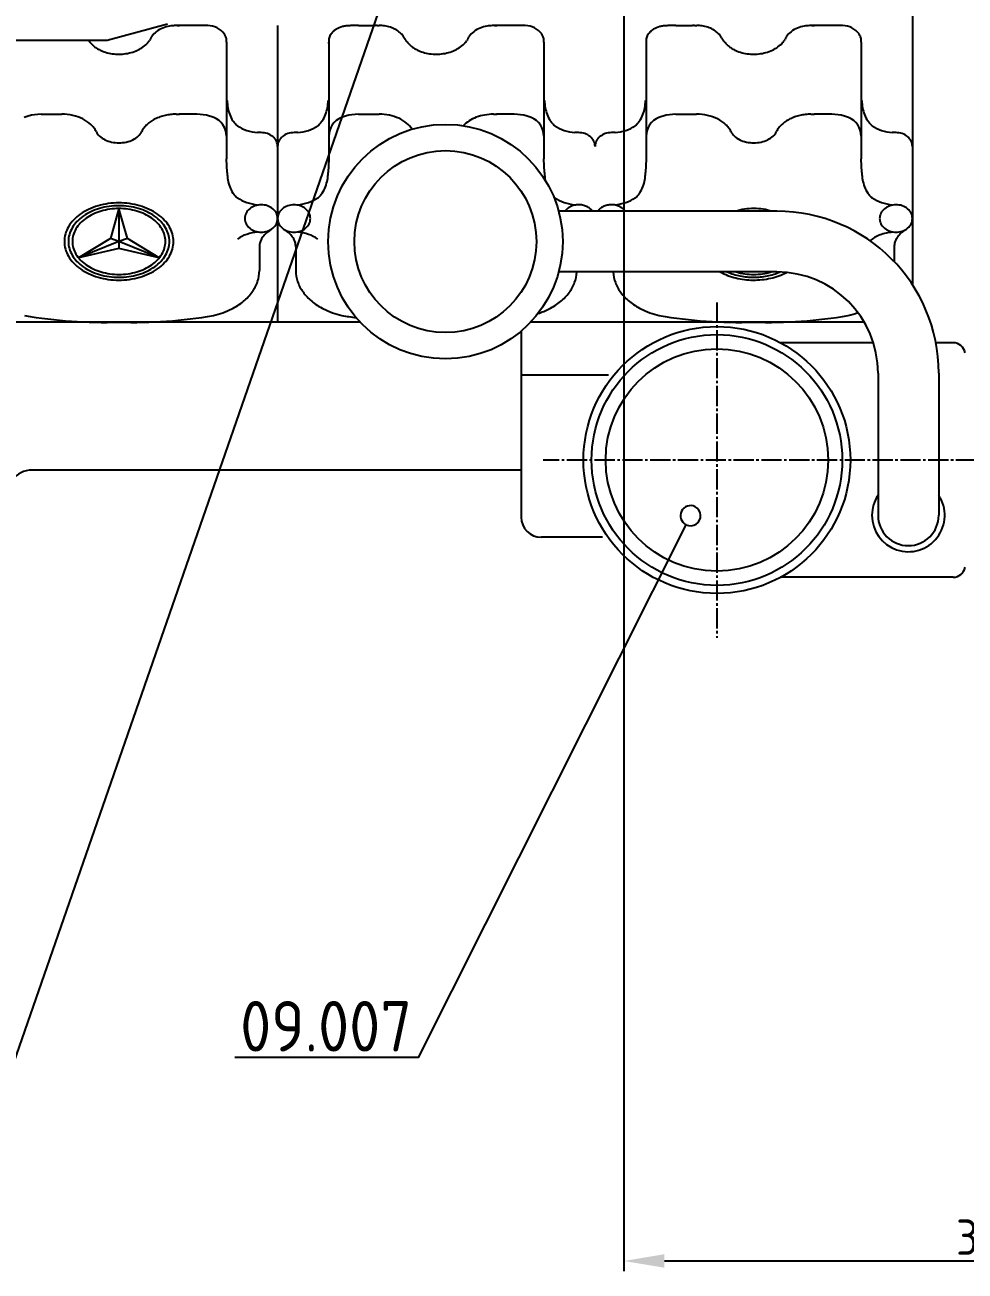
# Model space of a CAD drawing. Extents: x 138 to 6334, y 107 to 3959.
# Drawn here: x 1438 to 1903, y 107 to 723 of the extents above; entities that cross this region are included whole.
import ezdxf
from ezdxf.enums import TextEntityAlignment as Align

# ---------------------------------------------------------------- set-up
doc = ezdxf.new("R2010")
doc.units = 0
doc.linetypes.add('GEN7', pattern=[13.75, 10, -1.25, 1.25, -1.25])
doc.layers.get('0').update_dxf_attribs({"linetype": 'CONTINUOUS'})
doc.layers.get('DEFPOINTS').update_dxf_attribs({"linetype": 'CONTINUOUS'})
for name, color, linetype in [('5', 3, 'CONTINUOUS'), ('6', 2, 'CONTINUOUS'), ('TV-0', 7, 'CONTINUOUS'), ('TV-4', 3, 'CONTINUOUS'), ('TV-7', 4, 'GEN7')]:
    doc.layers.add(name, color=color, linetype=linetype)
doc.styles.get("Standard").update_dxf_attribs({"font": 'geniso.shx'})
doc.dimstyles.new('GEN-ISO', dxfattribs={"dimscale": 5, "dimtxt": 3.5, "dimasz": 4, "dimexe": 1, "dimexo": 0, "dimgap": 0.6, "dimtad": 1, "dimtxsty": 'STANDARD', "dimcen": 0, "dimclrd": 256, "dimclre": 256, "dimclrt": 2, "dimazin": 3, "dimtp": 0.1, "dimtm": 0.1, "dimtfac": 0.71, "dimtdec": 3, "dimtmove": 0, "dimatfit": 3, "dimtzin": 0})

# ---------------------------------------------------------------- blocks, each defined once
blk = doc.blocks.new('*D94')
at = {"linetype": 'BYBLOCK'}
for p, q in [((1734.369394, 890.324584), (1734.369394, 106.602624)), ((2096.106037, 181.352789), (2096.106037, 106.602624)), ((1754.369394, 111.602624), (2076.106037, 111.602624))]:
    blk.add_line(p, q, dxfattribs=at)
for points in [[(1754.369394, 114.935957), (1754.369394, 108.269291), (1734.369394, 111.602624)], [(2076.106037, 114.935957), (2076.106037, 108.269291), (2096.106037, 111.602624)]]:
    blk.add_solid(points, dxfattribs=at)
at = {"layer": 'DEFPOINTS', "color": 0, "linetype": 'BYBLOCK'}
for p in [(1734.369394, 890.324584), (2096.106037, 181.352789), (2096.106037, 111.602624)]:
    blk.add_point(p, dxfattribs=at)
at = {"color": 2, "linetype": 'BYBLOCK', "insert": (1915.237715, 123.354346), "char_height": 17.5, "attachment_point": 5}
blk.add_mtext('362', dxfattribs=at)

msp = doc.modelspace()

# ---------------------------------------------------------------- linework, layer by layer
at = {"layer": '5'}
for points in [[(1680.288294, 923.469, 1), (1683.567771, 932.915959, 1), (1680.288294, 923.469), (1432.443216, 209.519094), (1340.133694, 209.519094)], [(1765.067256, 475.721163, 1), (1769.559309, 484.655448, 1), (1765.067256, 475.721163), (1632.56479, 212.185772), (1541.957747, 212.185772)]]:
    msp.add_lwpolyline(points, format="xyb", dxfattribs=at)
at = {"layer": 'TV-0'}
for p, q in [((1877.063394, 745.969351), (1877.063394, 594.440351)), ((1508.561394, 723.228351), (1478.705394, 715.228351)), ((1528.557394, 722.586351), (1512.398394, 722.586351)), ((1513.392394, 722.594351), (1514.563394, 722.594351)), ((1563.063394, 722.586351), (1563.063394, 575.886351)), ((1563.063394, 722.586351), (1563.063394, 575.886351)), ((1600.853394, 722.581351), (1600.002394, 722.568351)), ((1603.063394, 722.594351), (1607.197394, 722.592351)), ((1603.063394, 722.594351), (1607.197394, 722.592351)), ((1612.309394, 722.588351), (1613.366394, 722.594351)), ((1612.309394, 722.588351), (1613.366394, 722.594351)), ((1685.557394, 722.586351), (1669.398394, 722.586351)), ((1670.392394, 722.594351), (1671.563394, 722.594351)), ((1670.392394, 722.594351), (1671.563394, 722.594351)), ((1760.063394, 722.594351), (1764.197394, 722.592351)), ((1760.063394, 722.594351), (1764.197394, 722.592351)), ((1769.309394, 722.588351), (1770.366394, 722.594351)), ((1769.309394, 722.588351), (1770.366394, 722.594351)), ((1842.557394, 722.586351), (1826.398394, 722.586351)), ((1827.392394, 722.594351), (1828.563394, 722.594351)), ((1827.392394, 722.594351), (1828.563394, 722.594351)), ((1478.705394, 715.228351), (1413.561394, 715.228351)), ((1537.747394, 713.752351), (1537.746394, 713.626351)), ((1537.746394, 713.625351), (1537.746394, 692.289351)), ((1588.379394, 713.752351), (1588.380394, 713.626351)), ((1588.380394, 713.752351), (1588.380394, 713.626351)), ((1588.380394, 713.625351), (1588.380394, 692.289351)), ((1694.747394, 713.752351), (1694.746394, 713.626351)), ((1694.746394, 713.625351), (1694.746394, 692.289351)), ((1745.380394, 713.752351), (1745.380394, 713.626351)), ((1745.380394, 713.625351), (1745.380394, 692.289351)), ((1851.747394, 713.752351), (1851.746394, 713.626351)), ((1851.746394, 713.625351), (1851.746394, 692.289351)), ((1537.746394, 701.475351), (1537.746394, 656.617351)), ((1588.380394, 701.475351), (1588.380394, 656.617351)), ((1694.746394, 701.475351), (1694.746394, 656.617351)), ((1745.380394, 701.475351), (1745.380394, 656.617351)), ((1851.746394, 701.475351), (1851.746394, 656.617351)), ((1446.063394, 678.730351), (1456.279394, 678.730351)), ((1512.847394, 678.730351), (1514.563394, 678.730351)), ((1523.125394, 678.729351), (1514.407394, 678.730351)), ((1603.063394, 678.730351), (1613.279394, 678.730351)), ((1669.847394, 678.730351), (1671.563394, 678.730351)), ((1680.125394, 678.729351), (1671.407394, 678.730351)), ((1760.063394, 678.730351), (1770.279394, 678.730351)), ((1826.847394, 678.730351), (1828.563394, 678.730351)), ((1837.125394, 678.729351), (1828.407394, 678.730351)), ((1554.963394, 669.649351), (1553.127394, 669.649351)), ((1572.999394, 669.649351), (1571.163394, 669.649351)), ((1711.963394, 669.649351), (1710.127394, 669.649351)), ((1729.999394, 669.649351), (1728.163394, 669.649351)), ((1868.963394, 669.649351), (1867.127394, 669.649351)), ((1563.063394, 662.858351), (1563.063394, 627.187351)), ((1877.063394, 662.858351), (1877.063394, 627.187351)), ((1538.080394, 649.858351), (1537.746394, 656.617351)), ((1588.380394, 656.617351), (1588.046394, 649.858351)), ((1695.080394, 649.858351), (1694.746394, 656.617351)), ((1745.380394, 656.617351), (1745.046394, 649.858351)), ((1852.080394, 649.858351), (1851.746394, 656.617351)), ((1484.563394, 632.066351), (1480.406394, 617.217351)), ((1484.563394, 632.066351), (1484.563394, 615.803351)), ((1488.720394, 617.217351), (1484.563394, 632.066351)), ((1810.061394, 630.728351), (1702.088394, 630.728351)), ((1480.406394, 617.217351), (1464.645394, 607.671351)), ((1484.563394, 615.803351), (1480.406394, 617.217351)), ((1488.720394, 617.217351), (1484.563394, 615.803351)), ((1504.482394, 607.671351), (1488.720394, 617.217351)), ((1484.563394, 615.803351), (1464.645394, 607.671351)), ((1484.563394, 612.348351), (1464.645394, 607.671351)), ((1484.563394, 615.803351), (1484.563394, 612.348351)), ((1504.482394, 607.671351), (1484.563394, 615.803351)), ((1504.482394, 607.671351), (1484.563394, 612.348351)), ((1554.063394, 613.200351), (1554.063394, 601.383351)), ((1554.063394, 613.200351), (1554.063394, 601.383351)), ((1572.063394, 613.200351), (1572.063394, 601.383351)), ((1868.063394, 613.200351), (1868.063394, 605.826351)), ((1810.061394, 600.728351), (1702.088394, 600.728351)), ((1563.063394, 575.886351), (1406.063394, 575.886351)), ((1603.912394, 575.886351), (1563.063394, 575.886351)), ((1720.063394, 575.886351), (1688.210394, 575.886351)), ((1853.271394, 575.886351), (1720.063394, 575.886351)), ((1683.526394, 571.452351), (1683.526394, 479.491351)), ((1857.758394, 565.728351), (1811.857394, 565.728351)), ((1897.211394, 565.728351), (1888.642394, 565.728351)), ((1726.668394, 549.750351), (1683.526394, 549.750351)), ((1860.061394, 550.728351), (1860.061394, 480.378351)), ((1890.061394, 550.728351), (1890.061394, 480.378351)), ((1683.526394, 502.728351), (1441.555394, 502.728351)), ((1723.766394, 469.491351), (1693.526394, 469.491351)), ((1897.211394, 449.728351), (1811.857394, 449.728351))]:
    msp.add_line(p, q, dxfattribs=at)
for centre, radius in [((1646.061394, 615.728351), 58), ((1646.061394, 615.728351), 45), ((1780.361394, 507.728351), 66), ((1780.361394, 507.728351), 62), ((1780.361394, 507.728351), 55)]:
    msp.add_circle(centre, radius, dxfattribs=at)
for centre, radius, start, end in [((1511.229803, 708.746726), 13.559827, 111.507794, 127.068291), ((1512.539698, 705.592893), 16.97441, 100.040203, 111.718424), ((1512.912323, 703.282922), 19.314002, 92.373703, 99.934002), ((1513.252369, 676.875306), 45.71926, 89.82452, 91.428775), ((1528.557394, 712.586351), 10, 35.739, 90), ((1598.342809, 710.078917), 12.387605, 104.857673, 120.646283), ((1598.345915, 710.082022), 12.385656, 104.879716, 120.668326), ((1598.589384, 709.348116), 13.157557, 98.897265, 105.083706), ((1598.592915, 709.329013), 13.176661, 97.28349, 105.072716), ((1598.504546, 709.855251), 12.643404, 94.51892, 98.872876), ((1599.395129, 700.998632), 21.543101, 91.778847, 96.590985), ((1600.145007, 688.665258), 33.896791, 92.398584, 94.461177), ((1601.352294, 656.091855), 66.491368, 90.429907, 92.263333), ((1600.86434, 669.385599), 53.189737, 90.928526, 92.303608), ((1603.041717, 538.422842), 184.17151, 89.993256, 90.680804), ((1603.041717, 538.422842), 184.17151, 89.993256, 90.680804), ((1609.013895, 1239.216285), 516.627127, 269.798543, 270.256909), ((1609.013895, 1239.216285), 516.627127, 269.798543, 270.256909), ((1611.069897, 600.216841), 122.377788, 89.419673, 89.878038), ((1611.069897, 600.216841), 122.377788, 89.419673, 89.878038), ((1613.410981, 704.369917), 18.224488, 86.015326, 90.140176), ((1613.410981, 704.369917), 18.224488, 86.015326, 90.140176), ((1613.199698, 704.132074), 18.47746, 81.288142, 85.412993), ((1613.199698, 704.132074), 18.47746, 81.288142, 85.412993), ((1613.693995, 705.882836), 16.673525, 71.978335, 82.055892), ((1613.693995, 705.882836), 16.673525, 71.978335, 82.055892), ((1614.251296, 707.602717), 14.865606, 61.206432, 71.970117), ((1614.251296, 707.602717), 14.865606, 61.206432, 71.970117), ((1668.229803, 708.746726), 13.559827, 111.507794, 127.068291), ((1668.229803, 708.746726), 13.559827, 111.507794, 127.068291), ((1669.539698, 705.592893), 16.97441, 100.040203, 111.718424), ((1669.539698, 705.592893), 16.97441, 100.040203, 111.718424), ((1669.912323, 703.282922), 19.314002, 92.373703, 99.934002), ((1669.912323, 703.282922), 19.314002, 92.373703, 99.934002), ((1670.252369, 676.875306), 45.71926, 89.82452, 91.428775), ((1670.252369, 676.875306), 45.71926, 89.82452, 91.428775), ((1685.557394, 712.586351), 10, 35.739, 90), ((1755.342809, 710.078917), 12.387605, 104.857673, 120.646283), ((1755.592915, 709.329013), 13.176661, 97.28349, 105.072716), ((1756.395129, 700.998632), 21.543101, 91.778847, 96.590985), ((1758.352294, 656.091855), 66.491368, 90.429907, 92.263333), ((1760.041717, 538.422842), 184.17151, 89.993256, 90.680804), ((1766.013895, 1239.216285), 516.627127, 269.798543, 270.256909), ((1766.013895, 1239.216285), 516.627127, 269.798543, 270.256909), ((1768.069897, 600.216841), 122.377788, 89.419673, 89.878038), ((1768.069897, 600.216841), 122.377788, 89.419673, 89.878038), ((1770.410981, 704.369917), 18.224488, 86.015326, 90.140176), ((1770.410981, 704.369917), 18.224488, 86.015326, 90.140176), ((1770.199698, 704.132074), 18.47746, 81.288142, 85.412993), ((1770.199698, 704.132074), 18.47746, 81.288142, 85.412993), ((1770.693995, 705.882836), 16.673525, 71.978335, 82.055892), ((1770.693995, 705.882836), 16.673525, 71.978335, 82.055892), ((1771.251296, 707.602717), 14.865606, 61.206432, 71.970117), ((1771.251296, 707.602717), 14.865606, 61.206432, 71.970117), ((1825.229803, 708.746726), 13.559827, 111.507794, 127.068291), ((1825.229803, 708.746726), 13.559827, 111.507794, 127.068291), ((1826.539698, 705.592893), 16.97441, 100.040203, 111.718424), ((1826.539698, 705.592893), 16.97441, 100.040203, 111.718424), ((1826.912323, 703.282922), 19.314002, 92.373703, 99.934002), ((1826.912323, 703.282922), 19.314002, 92.373703, 99.934002), ((1827.252369, 676.875306), 45.71926, 89.82452, 91.428775), ((1827.252369, 676.875306), 45.71926, 89.82452, 91.428775), ((1842.557394, 712.586351), 10, 35.739, 90), ((1464.634553, 712.115482), 5.821923, 28.655632, 32.322249), ((1492.443708, 719.472542), 8.357562, 319.685568, 329.305605), ((1502.359826, 713.536872), 3.199525, 139.15638, 148.547628), ((1499.015097, 716.349628), 1.171803, 322.07179, 338.772533), ((1507.758233, 712.71137), 8.298495, 153.088738, 157.213588), ((1506.819915, 713.115399), 7.279206, 146.166258, 152.581709), ((1509.001441, 711.620651), 9.923594, 126.804179, 146.010472), ((1531.613156, 714.754608), 6.253413, 20.634579, 35.966933), ((1532.641585, 715.177119), 5.142171, 10.875845, 20.267093), ((1531.736443, 715.054209), 6.054453, 358.723684, 10.401905), ((1523.252074, 715.124323), 14.538765, 357.358774, 359.1922), ((1594.389845, 715.049319), 6.054846, 169.551736, 181.229957), ((1593.760354, 715.108038), 5.425242, 160.05875, 181.993111), ((1602.874214, 715.155571), 14.539739, 180.930897, 182.764323), ((1636.982643, 716.085788), 48.658232, 181.373628, 182.74871), ((1593.485203, 715.177119), 5.142171, 159.732907, 169.124155), ((1594.688264, 714.667136), 6.448635, 139.29917, 159.188022), ((1594.688764, 714.669988), 6.447155, 139.321281, 159.210134), ((1596.082279, 713.556058), 8.230287, 127.628256, 139.763607), ((1595.942358, 713.693362), 8.034795, 129.78899, 139.866547), ((1597.123244, 712.23457), 9.911497, 120.932929, 129.637699), ((1597.236377, 712.041201), 10.13466, 120.92252, 127.566968), ((1615.351186, 709.631004), 12.558334, 49.240167, 61.146965), ((1615.351186, 709.631004), 12.558334, 49.240167, 61.146965), ((1615.73288, 710.128094), 11.932661, 37.391827, 49.070048), ((1615.73288, 710.128094), 11.932661, 37.391827, 49.070048), ((1620.929156, 714.495014), 5.161906, 28.175755, 33.90414), ((1620.929156, 714.495014), 5.161906, 28.175755, 33.90414), ((1495.873024, 644.922923), 148.267221, 28.82741, 29.056594), ((1495.873024, 644.922923), 148.267221, 28.82741, 29.056594), ((1634.004273, 720.892878), 9.377037, 208.536105, 211.057017), ((1634.004273, 720.892878), 9.377037, 208.536105, 211.057017), ((1628.06126, 717.334031), 2.450012, 211.46028, 217.417699), ((1628.06126, 717.334031), 2.450012, 211.46028, 217.417699), ((1609.775375, 702.996966), 20.786467, 37.490918, 38.178465), ((1609.775375, 702.996966), 20.786467, 37.490918, 38.178465), ((1621.609989, 712.184199), 5.805264, 32.969159, 36.635776), ((1621.609989, 712.184199), 5.805264, 32.969159, 36.635776), ((1620.584309, 711.464295), 7.057683, 29.674448, 33.341065), ((1620.584309, 711.464295), 7.057683, 29.674448, 33.341065), ((1625.210232, 714.094293), 1.73641, 24.571853, 29.842135), ((1625.210232, 714.094293), 1.73641, 24.571853, 29.842135), ((1649.443708, 719.472542), 8.357562, 319.685568, 329.305605), ((1649.443708, 719.472542), 8.357562, 319.685568, 329.305605), ((1659.359826, 713.536872), 3.199525, 139.15638, 148.547628), ((1659.359826, 713.536872), 3.199525, 139.15638, 148.547628), ((1656.015097, 716.349628), 1.171803, 322.07179, 338.772533), ((1656.015097, 716.349628), 1.171803, 322.07179, 338.772533), ((1664.758233, 712.71137), 8.298495, 153.088738, 157.213588), ((1664.758233, 712.71137), 8.298495, 153.088738, 157.213588), ((1663.819915, 713.115399), 7.279206, 146.166258, 152.581709), ((1663.819915, 713.115399), 7.279206, 146.166258, 152.581709), ((1666.001441, 711.620651), 9.923594, 126.804179, 146.010472), ((1666.001441, 711.620651), 9.923594, 126.804179, 146.010472), ((1688.613156, 714.754608), 6.253413, 20.634579, 35.966933), ((1689.641585, 715.177119), 5.142171, 10.875845, 20.267093), ((1688.736443, 715.054209), 6.054453, 358.723684, 10.401905), ((1680.252074, 715.124323), 14.538765, 357.358774, 359.1922), ((1750.760354, 715.108038), 5.425242, 160.05875, 181.993111), ((1793.982643, 716.085788), 48.658232, 181.373628, 182.74871), ((1751.688264, 714.667136), 6.448635, 139.29917, 159.188022), ((1752.942358, 713.693362), 8.034795, 129.78899, 139.866547), ((1754.123244, 712.23457), 9.911497, 120.932929, 129.637699), ((1772.351186, 709.631004), 12.558334, 49.240167, 61.146965), ((1772.351186, 709.631004), 12.558334, 49.240167, 61.146965), ((1772.73288, 710.128094), 11.932661, 37.391827, 49.070048), ((1772.73288, 710.128094), 11.932661, 37.391827, 49.070048), ((1777.929156, 714.495014), 5.161906, 28.175755, 33.90414), ((1777.929156, 714.495014), 5.161906, 28.175755, 33.90414), ((1652.873024, 644.922923), 148.267221, 28.82741, 29.056594), ((1652.873024, 644.922923), 148.267221, 28.82741, 29.056594), ((1791.004273, 720.892878), 9.377037, 208.536105, 211.057017), ((1791.004273, 720.892878), 9.377037, 208.536105, 211.057017), ((1785.06126, 717.334031), 2.450012, 211.46028, 217.417699), ((1785.06126, 717.334031), 2.450012, 211.46028, 217.417699), ((1766.775375, 702.996966), 20.786467, 37.490918, 38.178465), ((1766.775375, 702.996966), 20.786467, 37.490918, 38.178465), ((1778.609989, 712.184199), 5.805264, 32.969159, 36.635776), ((1778.609989, 712.184199), 5.805264, 32.969159, 36.635776), ((1777.584309, 711.464295), 7.057683, 29.674448, 33.341065), ((1777.584309, 711.464295), 7.057683, 29.674448, 33.341065), ((1782.210232, 714.094293), 1.73641, 24.571853, 29.842135), ((1782.210232, 714.094293), 1.73641, 24.571853, 29.842135), ((1806.443708, 719.472542), 8.357562, 319.685568, 329.305605), ((1806.443708, 719.472542), 8.357562, 319.685568, 329.305605), ((1816.359826, 713.536872), 3.199525, 139.15638, 148.547628), ((1816.359826, 713.536872), 3.199525, 139.15638, 148.547628), ((1813.015097, 716.349628), 1.171803, 322.07179, 338.772533), ((1813.015097, 716.349628), 1.171803, 322.07179, 338.772533), ((1821.758233, 712.71137), 8.298495, 153.088738, 157.213588), ((1821.758233, 712.71137), 8.298495, 153.088738, 157.213588), ((1820.819915, 713.115399), 7.279206, 146.166258, 152.581709), ((1820.819915, 713.115399), 7.279206, 146.166258, 152.581709), ((1823.001441, 711.620651), 9.923594, 126.804179, 146.010472), ((1823.001441, 711.620651), 9.923594, 126.804179, 146.010472), ((1845.613156, 714.754608), 6.253413, 20.634579, 35.966933), ((1846.641585, 715.177119), 5.142171, 10.875845, 20.267093), ((1845.736443, 715.054209), 6.054453, 358.723684, 10.401905), ((1837.252074, 715.124323), 14.538765, 357.358774, 359.1922), ((1468.873096, 714.416066), 0.99939, 22.800397, 29.444846), ((1525.007927, 764.599368), 74.366203, 222.041809, 223.416892), ((1469.808512, 714.817218), 0.034696, 212.940317, 251.309716), ((1469.771521, 714.790003), 0.026483, 347.677971, 30.267282), ((1481.297647, 723.42984), 14.321052, 223.968026, 231.299384), ((1480.881534, 722.989375), 13.717217, 231.505486, 239.523622), ((1482.716418, 726.101068), 17.329616, 239.513125, 246.157573), ((1483.880754, 728.812751), 20.280561, 246.245582, 255.408022), ((1484.479645, 731.193109), 22.735028, 255.458724, 263.934633), ((1484.616089, 731.399949), 22.945185, 272.178734, 280.654643), ((1484.93798, 729.837264), 21.349945, 280.581059, 289.972307), ((1485.764053, 727.629076), 18.992417, 289.905489, 299.983046), ((1487.740017, 724.258486), 15.08545, 299.880131, 311.786929), ((1490.556008, 721.058559), 10.823074, 311.959662, 319.748888), ((1562.831594, 713.1034), 25.092593, 176.913781, 178.518037), ((1563.295194, 713.1034), 25.092593, 1.481963, 3.086219), ((1682.007927, 764.599368), 74.366203, 222.041809, 223.416892), ((1682.007927, 764.599368), 74.366203, 222.041809, 223.416892), ((1626.799465, 714.80909), 0.022764, 208.147, 267.301711), ((1626.799465, 714.80909), 0.022764, 208.147, 267.301711), ((1626.722558, 714.779951), 0.076105, 4.824412, 28.574076), ((1626.722558, 714.779951), 0.076105, 4.824412, 28.574076), ((1638.297647, 723.42984), 14.321052, 223.968026, 231.299384), ((1638.297647, 723.42984), 14.321052, 223.968026, 231.299384), ((1637.881534, 722.989375), 13.717217, 231.505486, 239.523622), ((1637.881534, 722.989375), 13.717217, 231.505486, 239.523622), ((1639.716418, 726.101068), 17.329616, 239.513125, 246.157573), ((1639.716418, 726.101068), 17.329616, 239.513125, 246.157573), ((1640.880754, 728.812751), 20.280561, 246.245582, 255.408022), ((1640.880754, 728.812751), 20.280561, 246.245582, 255.408022), ((1641.479645, 731.193109), 22.735028, 255.458724, 263.934633), ((1641.479645, 731.193109), 22.735028, 255.458724, 263.934633), ((1641.616089, 731.399949), 22.945185, 272.178734, 280.654643), ((1641.616089, 731.399949), 22.945185, 272.178734, 280.654643), ((1641.93798, 729.837264), 21.349945, 280.581059, 289.972307), ((1641.93798, 729.837264), 21.349945, 280.581059, 289.972307), ((1642.764053, 727.629076), 18.992417, 289.905489, 299.983046), ((1642.764053, 727.629076), 18.992417, 289.905489, 299.983046), ((1644.740017, 724.258486), 15.08545, 299.880131, 311.786929), ((1644.740017, 724.258486), 15.08545, 299.880131, 311.786929), ((1647.556008, 721.058559), 10.823074, 311.959662, 319.748888), ((1647.556008, 721.058559), 10.823074, 311.959662, 319.748888), ((1719.831594, 713.1034), 25.092593, 176.913781, 178.518037), ((1839.007927, 764.599368), 74.366203, 222.041809, 223.416892), ((1839.007927, 764.599368), 74.366203, 222.041809, 223.416892), ((1783.799465, 714.80909), 0.022764, 208.147, 267.301711), ((1783.799465, 714.80909), 0.022764, 208.147, 267.301711), ((1783.722558, 714.779951), 0.076105, 4.824412, 28.574076), ((1783.722558, 714.779951), 0.076105, 4.824412, 28.574076), ((1795.297647, 723.42984), 14.321052, 223.968026, 231.299384), ((1795.297647, 723.42984), 14.321052, 223.968026, 231.299384), ((1794.881534, 722.989375), 13.717217, 231.505486, 239.523622), ((1794.881534, 722.989375), 13.717217, 231.505486, 239.523622), ((1796.716418, 726.101068), 17.329616, 239.513125, 246.157573), ((1796.716418, 726.101068), 17.329616, 239.513125, 246.157573), ((1797.880754, 728.812751), 20.280561, 246.245582, 255.408022), ((1797.880754, 728.812751), 20.280561, 246.245582, 255.408022), ((1798.479645, 731.193109), 22.735028, 255.458724, 263.934633), ((1798.479645, 731.193109), 22.735028, 255.458724, 263.934633), ((1798.616089, 731.399949), 22.945185, 272.178734, 280.654643), ((1798.616089, 731.399949), 22.945185, 272.178734, 280.654643), ((1798.93798, 729.837264), 21.349945, 280.581059, 289.972307), ((1798.93798, 729.837264), 21.349945, 280.581059, 289.972307), ((1799.764053, 727.629076), 18.992417, 289.905489, 299.983046), ((1799.764053, 727.629076), 18.992417, 289.905489, 299.983046), ((1801.740017, 724.258486), 15.08545, 299.880131, 311.786929), ((1801.740017, 724.258486), 15.08545, 299.880131, 311.786929), ((1804.556008, 721.058559), 10.823074, 311.959662, 319.748888), ((1804.556008, 721.058559), 10.823074, 311.959662, 319.748888), ((1876.831594, 713.1034), 25.092593, 176.913781, 178.518037), ((1484.573534, 732.185152), 23.731442, 263.962299, 272.209329), ((1641.573534, 732.185152), 23.731442, 263.962299, 272.209329), ((1641.573534, 732.185152), 23.731442, 263.962299, 272.209329), ((1798.573534, 732.185152), 23.731442, 263.962299, 272.209329), ((1798.573534, 732.185152), 23.731442, 263.962299, 272.209329), ((1560.440094, 685.955571), 22.363743, 181.089477, 190.251917), ((1565.686694, 685.955571), 22.363743, 349.748083, 358.910523), ((1565.686694, 685.955571), 22.363743, 349.748083, 358.910523), ((1717.440094, 685.955571), 22.363743, 181.089477, 190.251917), ((1722.686694, 685.955571), 22.363743, 349.748083, 358.910523), ((1722.686694, 685.955571), 22.363743, 349.748083, 358.910523), ((1874.440094, 685.955571), 22.363743, 181.089477, 190.251917), ((1446.03659, 655.344659), 23.385707, 89.93433, 105.72294), ((1456.291403, 653.719466), 25.010888, 77.435126, 90.027511), ((1457.106447, 657.087702), 21.546103, 63.639209, 77.602078), ((1512.438658, 655.663265), 23.027245, 102.640865, 109.285313), ((1512.743258, 654.321638), 24.403011, 96.233902, 102.649353), ((1512.85827, 653.173941), 25.556413, 90.024384, 96.210825), ((1523.090198, 655.344659), 23.385707, 74.27706, 90.06567), ((1557.886096, 685.46391), 19.763038, 190.167087, 200.473374), ((1553.548246, 683.789378), 15.113572, 200.278132, 213.555877), ((1572.582337, 683.793174), 15.111675, 326.422079, 339.699824), ((1572.578541, 683.789378), 15.113572, 326.444123, 339.721868), ((1568.235147, 685.46341), 19.768407, 339.530889, 349.837176), ((1568.240692, 685.46391), 19.763038, 339.526626, 349.832913), ((1603.03659, 655.344659), 23.385707, 89.93433, 105.72294), ((1613.301118, 653.783837), 24.946524, 78.371674, 90.049895), ((1613.886059, 656.422084), 22.244561, 65.885318, 78.477703), ((1669.37641, 655.924175), 22.760839, 99.881515, 110.6452), ((1669.830817, 653.71768), 25.012677, 89.962028, 100.039586), ((1680.090198, 655.344659), 23.385707, 74.27706, 90.06567), ((1714.886096, 685.46391), 19.763038, 190.167087, 200.473374), ((1710.548246, 683.789378), 15.113572, 200.278132, 213.555877), ((1729.582337, 683.793174), 15.111675, 326.422079, 339.699824), ((1729.578541, 683.789378), 15.113572, 326.444123, 339.721868), ((1725.235147, 685.46341), 19.768407, 339.530889, 349.837176), ((1725.240692, 685.46391), 19.763038, 339.526626, 349.832913), ((1760.03659, 655.344659), 23.385707, 89.93433, 105.72294), ((1770.291403, 653.719466), 25.010888, 77.435126, 90.027511), ((1771.106447, 657.087702), 21.546103, 63.639209, 77.602078), ((1826.438658, 655.663265), 23.027245, 102.640865, 109.285313), ((1826.743258, 654.321638), 24.403011, 96.233902, 102.649353), ((1826.85827, 653.173941), 25.556413, 90.024384, 96.210825), ((1837.090198, 655.344659), 23.385707, 74.27706, 90.06567), ((1871.886096, 685.46391), 19.763038, 190.167087, 200.473374), ((1867.548246, 683.789378), 15.113572, 200.278132, 213.555877), ((1445.200165, 658.414425), 20.204161, 105.798755, 111.985196), ((1459.27718, 661.343314), 16.769245, 47.355822, 63.828581), ((1461.592174, 663.977181), 13.263812, 37.383968, 47.004005), ((1463.206072, 665.203179), 11.237066, 26.649471, 37.413157), ((1505.937638, 665.195064), 11.256279, 142.584011, 153.347697), ((1507.531172, 663.974739), 13.263402, 132.95961, 142.579647), ((1509.034134, 662.358915), 15.47016, 124.250261, 132.955031), ((1510.565601, 660.127192), 18.1768, 116.492106, 124.281332), ((1511.72633, 657.753975), 20.8186, 109.335257, 116.437659), ((1523.926622, 658.414425), 20.204161, 68.014804, 74.201245), ((1527.746394, 667.876351), 10, 0, 68.011), ((1550.017669, 681.501684), 10.906947, 213.792706, 222.72632), ((1547.791367, 679.435349), 7.869499, 222.672475, 234.579273), ((1553.483093, 687.828716), 18.01038, 235.26223, 251.506972), ((1572.643695, 687.828716), 18.01038, 288.493028, 304.73777), ((1572.643695, 687.828716), 18.01038, 288.493028, 304.73777), ((1572.643695, 687.828716), 18.01038, 288.493028, 304.73777), ((1578.334921, 679.430555), 7.865882, 305.443937, 317.350734), ((1578.334921, 679.430555), 7.865882, 305.443937, 317.350734), ((1576.108618, 681.508085), 10.910923, 317.247208, 326.180822), ((1576.108118, 681.501684), 10.906947, 317.27368, 326.207294), ((1598.380394, 667.876351), 10, 111.989, 180), ((1602.200165, 658.414425), 20.204161, 105.798755, 111.985196), ((1615.749745, 660.508645), 17.753228, 51.338974, 65.986716), ((1618.594054, 664.022419), 13.232631, 33.610951, 51.451113), ((1665.969617, 662.484576), 15.331869, 122.444257, 136.407126), ((1668.17834, 659.028896), 19.4331, 110.567158, 122.473956), ((1680.926622, 658.414425), 20.204161, 68.014804, 74.201245), ((1684.746394, 667.876351), 10, 0, 68.011), ((1707.017669, 681.501684), 10.906947, 213.792706, 222.72632), ((1704.791367, 679.435349), 7.869499, 222.672475, 234.579273), ((1710.483093, 687.828716), 18.01038, 235.26223, 251.506972), ((1729.643695, 687.828716), 18.01038, 288.493028, 304.73777), ((1729.643695, 687.828716), 18.01038, 288.493028, 304.73777), ((1729.643695, 687.828716), 18.01038, 288.493028, 304.73777), ((1735.334921, 679.430555), 7.865882, 305.443937, 317.350734), ((1735.334921, 679.430555), 7.865882, 305.443937, 317.350734), ((1733.108618, 681.508085), 10.910923, 317.247208, 326.180822), ((1733.108118, 681.501684), 10.906947, 317.27368, 326.207294), ((1755.380394, 667.876351), 10, 111.989, 180), ((1759.200165, 658.414425), 20.204161, 105.798755, 111.985196), ((1773.27718, 661.343314), 16.769245, 47.355822, 63.828581), ((1775.592174, 663.977181), 13.263812, 37.383968, 47.004005), ((1777.206072, 665.203179), 11.237066, 26.649471, 37.413157), ((1819.937638, 665.195064), 11.256279, 142.584011, 153.347697), ((1821.531172, 663.974739), 13.263402, 132.95961, 142.579647), ((1823.034134, 662.358915), 15.47016, 124.250261, 132.955031), ((1824.565601, 660.127192), 18.1768, 116.492106, 124.281332), ((1825.72633, 657.753975), 20.8186, 109.335257, 116.437659), ((1837.926622, 658.414425), 20.204161, 68.014804, 74.201245), ((1841.746394, 667.876351), 10, 0, 68.011), ((1864.017669, 681.501684), 10.906947, 213.792706, 222.72632), ((1861.791367, 679.435349), 7.869499, 222.672475, 234.579273), ((1867.483093, 687.828716), 18.01038, 235.26223, 251.506972), ((1480.570558, 674.01271), 8.234531, 207.242028, 227.358323), ((1482.572944, 676.178861), 11.184402, 227.329687, 243.802446), ((1484.007053, 679.018701), 14.365677, 243.670449, 257.633317), ((1485.119652, 679.012035), 14.359278, 282.393046, 296.355914), ((1486.556343, 676.177406), 11.181524, 296.207667, 312.680426), ((1488.560049, 674.008572), 8.228785, 312.661311, 332.777606), ((1554.867328, 691.716124), 22.136259, 251.300651, 265.49184), ((1554.98456, 660.235671), 9.413704, 70.922535, 90.128829), ((1555.36815, 661.234134), 8.344783, 50.372561, 71.17094), ((1556.327621, 662.383853), 6.847319, 26.670664, 50.420328), ((1569.797667, 662.384231), 6.845805, 129.595577, 153.345241), ((1570.762086, 661.233134), 8.34749, 108.862244, 129.660624), ((1571.141227, 660.229761), 9.419617, 89.86517, 109.071463), ((1571.25946, 691.716124), 22.136259, 274.50816, 288.699349), ((1571.25946, 691.716124), 22.136259, 274.50816, 288.699349), ((1571.25946, 691.716124), 22.136259, 274.50816, 288.699349), ((1711.867328, 691.716124), 22.136259, 251.300651, 265.49184), ((1711.98456, 660.235671), 9.413704, 70.922535, 90.128829), ((1712.36815, 661.234134), 8.344783, 50.372561, 71.17094), ((1713.327621, 662.383853), 6.847319, 26.670664, 50.420328), ((1726.797667, 662.384231), 6.845805, 129.595577, 153.345241), ((1727.762086, 661.233134), 8.34749, 108.862244, 129.660624), ((1728.141227, 660.229761), 9.419617, 89.86517, 109.071463), ((1728.25946, 691.716124), 22.136259, 274.50816, 288.699349), ((1728.25946, 691.716124), 22.136259, 274.50816, 288.699349), ((1728.25946, 691.716124), 22.136259, 274.50816, 288.699349), ((1794.570558, 674.01271), 8.234531, 207.242028, 227.358323), ((1796.572944, 676.178861), 11.184402, 227.329687, 243.802446), ((1798.007053, 679.018701), 14.365677, 243.670449, 257.633317), ((1799.119652, 679.012035), 14.359278, 282.393046, 296.355914), ((1800.556343, 676.177406), 11.181524, 296.207667, 312.680426), ((1802.560049, 674.008572), 8.228785, 312.661311, 332.777606), ((1868.867328, 691.716124), 22.136259, 251.300651, 265.49184), ((1868.98456, 660.235671), 9.413704, 70.922535, 90.128829), ((1869.36815, 661.234134), 8.344783, 50.372561, 71.17094), ((1870.327621, 662.383853), 6.847319, 26.670664, 50.420328), ((1484.551512, 681.260097), 16.671752, 257.455322, 270.047707), ((1484.575244, 681.265129), 16.676781, 269.966159, 282.558544), ((1557.228972, 662.846003), 5.834435, 0.121265, 26.588216), ((1568.893064, 662.847129), 5.829681, 153.422753, 179.889705), ((1714.228972, 662.846003), 5.834435, 0.121265, 26.588216), ((1725.893064, 662.847129), 5.829681, 153.422753, 179.889705), ((1798.551512, 681.260097), 16.671752, 257.455322, 270.047707), ((1798.575244, 681.265129), 16.676781, 269.966159, 282.558544), ((1871.228972, 662.846003), 5.834435, 0.121265, 26.588216), ((1560.440094, 650.283571), 22.363743, 181.089477, 190.251917), ((1560.440094, 650.283571), 22.363743, 181.089477, 190.251917), ((1565.686694, 650.283571), 22.363743, 349.748083, 358.910523), ((1717.054816, 650.245101), 21.977826, 181.0083, 190.857107), ((1722.686694, 650.283571), 22.363743, 349.748083, 358.910523), ((1874.440094, 650.283571), 22.363743, 181.089477, 190.251917), ((1874.440094, 650.283571), 22.363743, 181.089477, 190.251917), ((1557.886096, 649.79191), 19.763038, 190.167087, 200.473374), ((1557.886096, 649.79191), 19.763038, 190.167087, 200.473374), ((1553.548246, 648.117378), 15.113572, 200.278132, 213.555877), ((1553.548246, 648.117378), 15.113572, 200.278132, 213.555877), ((1572.578541, 648.117378), 15.113572, 326.444123, 339.721868), ((1568.240692, 649.79191), 19.763038, 339.526626, 349.832913), ((1729.578541, 648.117378), 15.113572, 326.444123, 339.721868), ((1725.240692, 649.79191), 19.763038, 339.526626, 349.832913), ((1871.886096, 649.79191), 19.763038, 190.167087, 200.473374), ((1871.886096, 649.79191), 19.763038, 190.167087, 200.473374), ((1867.548246, 648.117378), 15.113572, 200.278132, 213.555877), ((1867.548246, 648.117378), 15.113572, 200.278132, 213.555877), ((1484.553379, 597.121241), 37.774111, 89.996944, 98.015081), ((1484.578311, 597.129875), 37.765483, 82.016632, 90.034768), ((1550.017669, 645.829684), 10.906947, 213.792706, 222.72632), ((1550.017669, 645.829684), 10.906947, 213.792706, 222.72632), ((1547.791367, 643.763349), 7.869499, 222.672475, 234.579273), ((1547.791367, 643.763349), 7.869499, 222.672475, 234.579273), ((1553.483093, 652.157716), 18.01038, 235.26223, 251.506972), ((1554.867328, 656.045124), 22.136259, 251.300651, 265.49184), ((1571.25946, 656.045124), 22.136259, 274.50816, 288.699349), ((1572.643695, 652.157716), 18.01038, 288.493028, 304.73777), ((1578.334921, 643.758555), 7.865882, 305.443937, 317.350734), ((1576.108618, 645.836085), 10.910923, 317.247208, 326.180822), ((1704.266601, 643.088397), 7.015421, 229.606726, 234.877008), ((1710.483093, 652.157716), 18.01038, 235.26223, 251.506972), ((1711.867328, 656.045124), 22.136259, 251.300651, 265.49184), ((1728.25946, 656.045124), 22.136259, 274.50816, 288.699349), ((1729.643695, 652.157716), 18.01038, 288.493028, 304.73777), ((1735.334921, 643.758555), 7.865882, 305.443937, 317.350734), ((1733.108618, 645.836085), 10.910923, 317.247208, 326.180822), ((1864.017669, 645.829684), 10.906947, 213.792706, 222.72632), ((1864.017669, 645.829684), 10.906947, 213.792706, 222.72632), ((1861.791367, 643.763349), 7.869499, 222.672475, 234.579273), ((1861.791367, 643.763349), 7.869499, 222.672475, 234.579273), ((1867.483093, 652.157716), 18.01038, 235.26223, 251.506972), ((1868.867328, 656.045124), 22.136259, 251.300651, 265.49184), ((1478.223206, 611.110801), 22.216043, 125.057364, 136.506985), ((1480.981758, 607.285034), 26.932299, 115.108688, 125.186245), ((1481.247194, 607.916292), 24.937496, 115.108445, 125.186002), ((1481.51263, 608.54655), 22.942694, 115.108159, 125.185717), ((1483.190688, 602.677787), 32.041544, 106.25585, 115.189464), ((1483.291222, 603.651863), 29.666341, 106.254677, 115.188291), ((1483.398156, 604.625438), 27.29341, 106.265906, 115.19952), ((1484.299657, 598.854325), 36.02258, 97.999822, 106.246853), ((1484.316386, 600.108617), 33.354905, 97.9946, 106.241631), ((1484.340051, 601.363408), 30.68869, 98.001163, 106.248194), ((1484.549124, 598.509677), 34.970675, 89.989728, 98.007864), ((1484.545369, 599.891978), 32.174375, 89.980368, 97.998504), ((1484.583566, 598.504043), 34.97632, 82.028013, 90.046149), ((1484.574552, 599.892478), 32.173878, 82.014201, 90.032337), ((1484.794043, 601.358973), 30.691114, 73.792607, 82.039638), ((1484.802837, 600.105181), 33.360245, 73.772552, 82.019583), ((1484.825001, 598.844454), 36.03326, 73.779411, 82.026442), ((1485.729433, 604.617637), 27.300879, 64.835221, 73.768835), ((1485.834867, 603.650462), 29.667806, 64.839289, 73.772903), ((1485.9344, 602.677387), 32.043008, 64.836072, 73.769686), ((1487.341513, 608.085884), 23.476319, 54.948091, 64.796898), ((1487.587953, 607.41021), 25.519451, 54.964126, 64.812933), ((1487.829089, 606.739839), 27.560466, 54.961235, 64.810042), ((1490.898069, 611.105339), 22.224159, 43.528122, 54.977743), ((1552.688311, 627.177255), 5.824926, 153.433741, 179.900692), ((1552.688311, 627.177255), 5.824926, 153.433741, 179.900692), ((1553.596667, 626.711231), 6.845805, 129.595577, 153.345241), ((1553.596667, 626.711231), 6.845805, 129.595577, 153.345241), ((1554.560086, 625.565583), 8.342657, 108.880842, 129.679221), ((1554.560086, 625.565583), 8.342657, 108.880842, 129.679221), ((1554.941182, 624.557261), 9.42011, 89.883151, 109.089445), ((1554.941182, 624.557261), 9.42011, 89.883151, 109.089445), ((1554.986015, 624.555306), 9.422081, 70.949513, 90.155806), ((1554.986015, 624.555306), 9.422081, 70.949513, 90.155806), ((1555.364926, 625.565358), 8.343719, 50.346673, 71.145053), ((1555.364926, 625.565358), 8.343719, 50.346673, 71.145053), ((1556.329499, 626.709976), 6.846933, 26.699237, 50.448902), ((1556.329499, 626.709976), 6.846933, 26.699237, 50.448902), ((1557.228472, 627.177129), 5.833931, 0.100394, 26.567345), ((1557.228472, 627.177129), 5.833931, 0.100394, 26.567345), ((1568.888311, 627.177255), 5.824926, 153.433741, 179.900692), ((1569.796667, 626.711231), 6.845805, 129.595577, 153.345241), ((1570.760086, 625.565583), 8.342657, 108.880842, 129.679221), ((1571.141182, 624.557261), 9.42011, 89.883151, 109.089445), ((1571.186015, 624.555306), 9.422081, 70.949513, 90.155806), ((1571.564926, 625.565358), 8.343719, 50.346673, 71.145053), ((1572.529499, 626.709976), 6.846933, 26.699237, 50.448902), ((1573.428472, 627.177129), 5.833931, 0.100394, 26.567345), ((1710.734033, 626.576674), 7.036968, 129.643407, 144.975761), ((1711.414824, 625.782052), 8.083219, 115.802846, 129.765715), ((1711.812673, 624.994915), 8.965064, 102.852979, 115.902297), ((1711.967497, 624.32866), 9.649067, 90.505347, 102.869227), ((1711.957239, 624.317963), 9.659678, 78.080063, 90.443943), ((1712.05936, 624.827648), 9.139893, 65.22564, 78.046503), ((1712.423115, 625.641355), 8.248652, 51.416773, 65.151294), ((1713.088047, 626.479659), 7.178662, 36.288409, 51.392589), ((1727.009582, 626.510115), 7.136841, 129.672919, 144.777099), ((1727.612074, 625.784469), 8.080005, 115.713481, 129.67635), ((1728.009558, 624.998415), 8.960693, 102.773354, 115.822672), ((1728.167265, 624.338892), 9.638766, 90.45695, 102.82083), ((1728.159123, 624.331311), 9.646285, 78.044351, 90.408231), ((1728.25941, 624.830598), 9.137055, 65.190141, 78.011004), ((1728.629767, 625.65231), 8.235783, 51.395639, 65.13016), ((1729.292319, 626.482931), 7.173283, 36.287539, 51.391719), ((1810.061394, 550.728351), 80, 0, 90), ((1866.688311, 627.177255), 5.824926, 153.433741, 179.900692), ((1866.688311, 627.177255), 5.824926, 153.433741, 179.900692), ((1867.596667, 626.711231), 6.845805, 129.595577, 153.345241), ((1867.596667, 626.711231), 6.845805, 129.595577, 153.345241), ((1868.560086, 625.565583), 8.342657, 108.880842, 129.679221), ((1868.560086, 625.565583), 8.342657, 108.880842, 129.679221), ((1868.941182, 624.557261), 9.42011, 89.883151, 109.089445), ((1868.941182, 624.557261), 9.42011, 89.883151, 109.089445), ((1868.986015, 624.555306), 9.422081, 70.949513, 90.155806), ((1868.986015, 624.555306), 9.422081, 70.949513, 90.155806), ((1869.364926, 625.565358), 8.343719, 50.346673, 71.145053), ((1869.364926, 625.565358), 8.343719, 50.346673, 71.145053), ((1870.329499, 626.709976), 6.846933, 26.699237, 50.448902), ((1870.329499, 626.709976), 6.846933, 26.699237, 50.448902), ((1871.228472, 627.177129), 5.833931, 0.100394, 26.567345), ((1871.228472, 627.177129), 5.833931, 0.100394, 26.567345), ((1472.78516, 615.340208), 15.28724, 149.498771, 164.146513), ((1475.295296, 613.851666), 18.205542, 136.422647, 149.471965), ((1473.659243, 615.376196), 14.15575, 149.506722, 164.154464), ((1475.979726, 613.997933), 16.854669, 136.422955, 149.472272), ((1476.669028, 614.139329), 15.509959, 136.420137, 149.469454), ((1478.694881, 611.455701), 20.574114, 125.056659, 136.50628), ((1479.162069, 611.805089), 18.925116, 125.054252, 136.503873), ((1489.966194, 611.798126), 18.929964, 43.548831, 54.998452), ((1490.431881, 611.454726), 20.575162, 43.533093, 54.982714), ((1492.456131, 614.140085), 15.511753, 30.566281, 43.615599), ((1493.139561, 613.994818), 16.862626, 30.563525, 43.612842), ((1493.828363, 613.849051), 18.209989, 30.569525, 43.618843), ((1495.467435, 615.371135), 14.158326, 15.91015, 30.557892), ((1496.341018, 615.340037), 15.288271, 15.899811, 30.547553), ((1552.697816, 627.1997), 5.834435, 180.121265, 206.588216), ((1552.697816, 627.1997), 5.834435, 180.121265, 206.588216), ((1553.597289, 627.664727), 6.846933, 206.699237, 230.448902), ((1553.597289, 627.664727), 6.846933, 206.699237, 230.448902), ((1556.329621, 627.661093), 6.844291, 309.61149, 333.361154), ((1556.329621, 627.661093), 6.844291, 309.61149, 333.361154), ((1557.237476, 627.197447), 5.824926, 333.433741, 359.900692), ((1557.237476, 627.197447), 5.824926, 333.433741, 359.900692), ((1568.897816, 627.1997), 5.834435, 180.121265, 206.588216), ((1569.797289, 627.664727), 6.846933, 206.699237, 230.448902), ((1572.529621, 627.661093), 6.844291, 309.61149, 333.361154), ((1573.437476, 627.197447), 5.824926, 333.433741, 359.900692), ((1866.697816, 627.1997), 5.834435, 180.121265, 206.588216), ((1866.697816, 627.1997), 5.834435, 180.121265, 206.588216), ((1867.597289, 627.664727), 6.846933, 206.699237, 230.448902), ((1867.597289, 627.664727), 6.846933, 206.699237, 230.448902), ((1870.329621, 627.661093), 6.844291, 309.61149, 333.361154), ((1870.329621, 627.661093), 6.844291, 309.61149, 333.361154), ((1871.237476, 627.197447), 5.824926, 333.433741, 359.900692), ((1871.237476, 627.197447), 5.824926, 333.433741, 359.900692), ((1471.210243, 615.799187), 13.64685, 164.193906, 179.982517), ((1472.19961, 615.798713), 12.636217, 164.190357, 179.978968), ((1473.188977, 615.798238), 11.625584, 164.186191, 179.974801), ((1474.529437, 615.411685), 13.020653, 149.509266, 164.157008), ((1494.593851, 615.410014), 13.025287, 15.890578, 30.53832), ((1495.900751, 615.796026), 11.662645, 0.035985, 15.824595), ((1496.886512, 615.797001), 12.676883, 0.028702, 15.817312), ((1497.871773, 615.794369), 13.691624, 0.037587, 15.826198), ((1553.483093, 602.216987), 18.01038, 108.493028, 124.73777), ((1554.867328, 598.329578), 22.136259, 94.50816, 108.699349), ((1554.561862, 628.809344), 8.343719, 230.346673, 251.145053), ((1554.561862, 628.809344), 8.343719, 230.346673, 251.145053), ((1554.940272, 629.816442), 9.419124, 250.94652, 270.152814), ((1554.940272, 629.816442), 9.419124, 250.94652, 270.152814), ((1562.686191, 612.872218), 8.673325, 146.863612, 162.652222), ((1562.686191, 612.872218), 8.673325, 146.863612, 162.652222), ((1562.686191, 612.872218), 8.673325, 146.863612, 162.652222), ((1554.984605, 629.817442), 9.42011, 269.883151, 289.089445), ((1554.984605, 629.817442), 9.42011, 269.883151, 289.089445), ((1564.352599, 611.772815), 10.669703, 133.077033, 146.811554), ((1564.352599, 611.772815), 10.669703, 133.077033, 146.811554), ((1564.352599, 611.772815), 10.669703, 133.077033, 146.811554), ((1566.119583, 609.895975), 13.247434, 121.208396, 133.115194), ((1566.119583, 609.895975), 13.247434, 121.208396, 133.115194), ((1566.119583, 609.895975), 13.247434, 121.208396, 133.115194), ((1555.366201, 628.811844), 8.345073, 288.87154, 309.66992), ((1555.366201, 628.811844), 8.345073, 288.87154, 309.66992), ((1570.761862, 628.809344), 8.343719, 230.346673, 251.145053), ((1560.007205, 609.895975), 13.247434, 46.884806, 58.791604), ((1571.140272, 629.816442), 9.419124, 250.94652, 270.152814), ((1561.774189, 611.772815), 10.669703, 33.188446, 46.922967), ((1563.440597, 612.872218), 8.673325, 17.347778, 33.136388), ((1571.184605, 629.817442), 9.42011, 269.883151, 289.089445), ((1571.25946, 598.329578), 22.136259, 71.300651, 85.49184), ((1571.566201, 628.811844), 8.345073, 288.87154, 309.66992), ((1572.643695, 602.216987), 18.01038, 55.26223, 71.506972), ((1866.148593, 604.383911), 15.469048, 120.178401, 130.484688), ((1867.645914, 601.794451), 18.460239, 110.993225, 120.155665), ((1868.872513, 598.36027), 22.106071, 94.527811, 110.772553), ((1868.561862, 628.809344), 8.343719, 230.346673, 251.145053), ((1868.561862, 628.809344), 8.343719, 230.346673, 251.145053), ((1868.940272, 629.816442), 9.419124, 250.94652, 270.152814), ((1868.940272, 629.816442), 9.419124, 250.94652, 270.152814), ((1876.686191, 612.872218), 8.673325, 146.863612, 162.652222), ((1876.686191, 612.872218), 8.673325, 146.863612, 162.652222), ((1876.686191, 612.872218), 8.673325, 146.863612, 162.652222), ((1868.984605, 629.817442), 9.42011, 269.883151, 289.089445), ((1868.984605, 629.817442), 9.42011, 269.883151, 289.089445), ((1878.352599, 611.772815), 10.669703, 133.077033, 146.811554), ((1878.352599, 611.772815), 10.669703, 133.077033, 146.811554), ((1878.352599, 611.772815), 10.669703, 133.077033, 146.811554), ((1880.119583, 609.895975), 13.247434, 121.208396, 133.115194), ((1880.119583, 609.895975), 13.247434, 121.208396, 133.115194), ((1880.119583, 609.895975), 13.247434, 121.208396, 133.115194), ((1869.366201, 628.811844), 8.345073, 288.87154, 309.66992), ((1869.366201, 628.811844), 8.345073, 288.87154, 309.66992), ((1471.25862, 615.811833), 13.695229, 180.035486, 195.824096), ((1472.785769, 616.265666), 15.288271, 195.899811, 210.547553), ((1472.244381, 615.812808), 12.680991, 180.042726, 195.831337), ((1473.659853, 616.230677), 14.156779, 195.895563, 210.543306), ((1473.229642, 615.810176), 11.66625, 180.033518, 195.822128), ((1474.529547, 616.200079), 13.023229, 195.913238, 210.560981), ((1494.597851, 616.197908), 13.022197, 329.4934, 344.141143), ((1495.934705, 615.804358), 11.628689, 344.206428, 359.995039), ((1495.471935, 616.233897), 14.153688, 329.485878, 344.13362), ((1496.924072, 615.803884), 12.639322, 344.208975, 359.997586), ((1496.342628, 616.265495), 15.28724, 329.498771, 344.146513), ((1497.913439, 615.80341), 13.649955, 344.211145, 359.999755), ((1561.719723, 613.189135), 7.656337, 162.759447, 179.916061), ((1561.719723, 613.189135), 7.656337, 162.759447, 179.916061), ((1561.719723, 613.189135), 7.656337, 162.759447, 179.916061), ((1564.407065, 613.189135), 7.656337, 0.083939, 17.240553), ((1875.719723, 613.189135), 7.656337, 162.759447, 179.916061), ((1875.719723, 613.189135), 7.656337, 162.759447, 179.916061), ((1875.719723, 613.189135), 7.656337, 162.759447, 179.916061), ((1475.298425, 617.756652), 18.209989, 210.569525, 223.618843), ((1475.982855, 617.611384), 16.859116, 210.572543, 223.62186), ((1478.223731, 620.500864), 22.220888, 223.537914, 234.987535), ((1476.671656, 617.466617), 15.511753, 210.566281, 223.615599), ((1478.694906, 620.151976), 20.575162, 223.533093, 234.982714), ((1479.166081, 619.803089), 18.929437, 223.527434, 234.977055), ((1481.785774, 623.525622), 23.481357, 234.955224, 244.804031), ((1487.614658, 623.053482), 22.937771, 295.115301, 305.192858), ((1489.965219, 619.805601), 18.928912, 305.044342, 316.493963), ((1490.436894, 620.150501), 20.570841, 305.046087, 316.495708), ((1490.904081, 620.499889), 22.219839, 305.048922, 316.498543), ((1492.45826, 617.462002), 15.507308, 316.433111, 329.482429), ((1493.14269, 617.608269), 16.858181, 316.431966, 329.481283), ((1493.832491, 617.754037), 18.205542, 316.422647, 329.471965), ((1481.303502, 624.866363), 27.563389, 234.950761, 244.799568), ((1481.544638, 624.195992), 25.522373, 234.952814, 244.801621), ((1483.192887, 628.934716), 32.049014, 244.840128, 253.773742), ((1483.292421, 627.961641), 29.673812, 244.843669, 253.777283), ((1483.391954, 626.988566), 27.29861, 244.847826, 253.78144), ((1484.295351, 632.754813), 36.025004, 253.787907, 262.034937), ((1484.318015, 631.501021), 33.358787, 253.78423, 262.031261), ((1484.34018, 630.240294), 30.685772, 253.777194, 262.024224), ((1484.550856, 633.095026), 34.969681, 262.015514, 270.03365), ((1484.552235, 631.713224), 32.173878, 262.014201, 270.032337), ((1484.574284, 631.714224), 32.174873, 269.993072, 278.011208), ((1484.577663, 633.096026), 34.970675, 269.989728, 278.007864), ((1484.786737, 630.243294), 30.68869, 278.001163, 286.248194), ((1484.810401, 631.497086), 33.354905, 277.9946, 286.241631), ((1484.82713, 632.751377), 36.02258, 277.999822, 286.246853), ((1485.735532, 626.987165), 27.297143, 286.248533, 295.182147), ((1485.835566, 627.95384), 29.666341, 286.254677, 295.188291), ((1485.936099, 628.927915), 32.041544, 286.25585, 295.189464), ((1487.873923, 623.689911), 24.940356, 295.119754, 305.197311), ((1488.14503, 624.320668), 26.932299, 295.108688, 305.186245), ((1537.134048, 601.422115), 16.92939, 341.117745, 359.868809), ((1537.134048, 601.422115), 16.92939, 341.117745, 359.868809), ((1588.99274, 601.422115), 16.92939, 180.131191, 198.882255), ((1693.988788, 601.449571), 17.076842, 339.511522, 357.579463), ((1746.137999, 601.449571), 17.076842, 182.420537, 200.488478), ((1810.061394, 550.728351), 50, 0, 90), ((1484.548977, 634.483962), 37.772618, 262.017384, 270.03552), ((1484.581042, 634.477828), 37.766477, 269.986879, 278.005015), ((1534.637116, 602.319768), 19.582497, 324.068275, 340.99697), ((1534.637116, 602.319768), 19.582497, 324.068275, 340.99697), ((1591.489172, 602.316408), 19.580931, 198.994211, 215.922906), ((1691.35574, 602.472475), 19.901401, 323.161464, 339.406205), ((1748.771048, 602.472475), 19.901401, 200.593795, 216.838536), ((1526.323557, 610.33897), 31.218279, 296.670978, 309.491842), ((1526.323557, 610.33897), 31.218279, 296.670978, 309.491842), ((1530.514159, 605.32817), 24.686324, 309.382198, 324.02994), ((1530.514159, 605.32817), 24.686324, 309.382198, 324.02994), ((1595.612129, 605.332061), 24.689014, 215.976685, 230.624427), ((1599.802731, 610.33452), 31.214527, 230.503672, 243.324535), ((1683.193537, 610.543513), 31.459429, 296.715368, 309.079248), ((1687.408357, 605.434707), 24.836645, 308.960916, 323.152105), ((1752.718431, 605.434707), 24.836645, 216.847895, 231.039084), ((1756.932751, 610.538897), 31.455531, 230.916159, 243.280039), ((1521.924889, 619.958073), 41.822061, 282.996609, 289.641057), ((1521.924889, 619.958073), 41.822061, 282.996609, 289.641057), ((1523.541565, 615.486644), 37.067392, 289.610688, 296.942046), ((1523.541565, 615.486644), 37.067392, 289.610688, 296.942046), ((1602.584722, 615.494449), 37.074576, 243.06273, 250.394088), ((1604.201399, 619.949459), 41.813781, 250.355621, 257.000069), ((1680.278359, 616.070201), 37.70688, 287.963206, 296.89682), ((1759.584722, 615.494449), 37.074576, 243.06273, 250.394088), ((1761.201399, 619.949459), 41.813781, 250.355621, 257.000069), ((1835.920036, 619.947458), 41.81281, 283.006359, 289.879791), ((1477.351919, 809.944176), 234.102971, 260.272026, 266.00041), ((1478.258994, 821.215945), 245.410584, 265.972705, 271.472044), ((1490.867794, 821.215945), 245.410584, 268.527956, 274.027295), ((1491.774369, 809.934183), 234.093037, 273.999882, 279.728267), ((1632.919182, 801.358847), 225.399003, 260.262231, 262.095657), ((1791.351919, 809.944176), 234.102971, 260.272026, 266.00041), ((1792.258994, 821.215945), 245.410584, 265.972705, 271.472044), ((1804.867794, 821.215945), 245.410584, 268.527956, 274.027295), ((1805.774369, 809.934183), 234.093037, 273.999882, 279.728267), ((1897.211394, 559.728351), 6, 10.164, 90), ((1441.555394, 490.728351), 12, 90, 144.315), ((1875.061394, 480.378351), 18, 146.443, 180), ((1875.061394, 480.378351), 18, 180, 33.557), ((1693.526394, 479.491351), 10, 180, 270), ((1875.061394, 480.378351), 15, 180, 0), ((1897.211394, 455.728351), 6, 270, 349.836)]:
    msp.add_arc(centre, radius, start, end, dxfattribs=at)
msp.add_point((1484.563394, 632.066351), dxfattribs=at)
at = {"layer": 'TV-4'}
for centre, radius, start, end in [((1798.489911, 600.708222), 31.358211, 89.869391, 106.798086), ((1798.634877, 600.694783), 31.371655, 73.20551, 90.134206), ((1796.318444, 626.869173), 29.807588, 241.280832, 249.070058), ((1797.747021, 629.209912), 31.000915, 246.741538, 258.876889), ((1797.798192, 630.764381), 33.974388, 249.085841, 256.188243), ((1798.474015, 630.818471), 31.279253, 254.150692, 270.167384), ((1798.540694, 632.911145), 34.785794, 258.770271, 269.991269), ((1798.587081, 632.915825), 34.790512, 269.914878, 281.135876), ((1798.654773, 630.804255), 31.265031, 269.836205, 285.852897), ((1799.382711, 629.197616), 30.988707, 281.020264, 293.155615), ((1799.296604, 630.881697), 34.096711, 282.996031, 290.098433), ((1800.75941, 626.963106), 29.91409, 290.046402, 297.835628), ((1798.298718, 632.775969), 36.047304, 256.17899, 263.052422), ((1798.54577, 634.528036), 37.816405, 263.00196, 269.646408), ((1798.582097, 634.55933), 37.84794, 269.591709, 276.236157), ((1798.809316, 632.856485), 36.130513, 276.171297, 283.044729)]:
    msp.add_arc(centre, radius, start, end, dxfattribs=at)
at = {"layer": 'TV-7'}
for p, q in [((1780.361394, 585.672351), (1780.361394, 419.721351)), ((2197.351394, 507.728351), (1694.409394, 507.728351)), ((2197.351394, 507.728351), (1694.409394, 507.728351))]:
    msp.add_line(p, q, dxfattribs=at)

# ---------------------------------------------------------------- texts
at = {"layer": '6', "color": 7}
msp.add_text('09.007', height=25, dxfattribs=at).set_placement((1629.56479, 215.185772), align=Align.RIGHT)

# ---------------------------------------------------------------- dimensions: what is measured, and where the dimension line sits
at = {"layer": '5'}
dim = msp.add_linear_dim(base=(2096.106037, 111.602624), p1=(1734.369394, 890.324584), p2=(2096.106037, 181.352789), dimstyle='GEN-ISO', override={"dimdec": 0, "dimpost": '<>'}, dxfattribs=at)
dim.commit()
dim.dimension.update_dxf_attribs({"geometry": '*D94', "text_midpoint": (1915.237715, 123.354346)})

doc.saveas('drawing.dxf')
